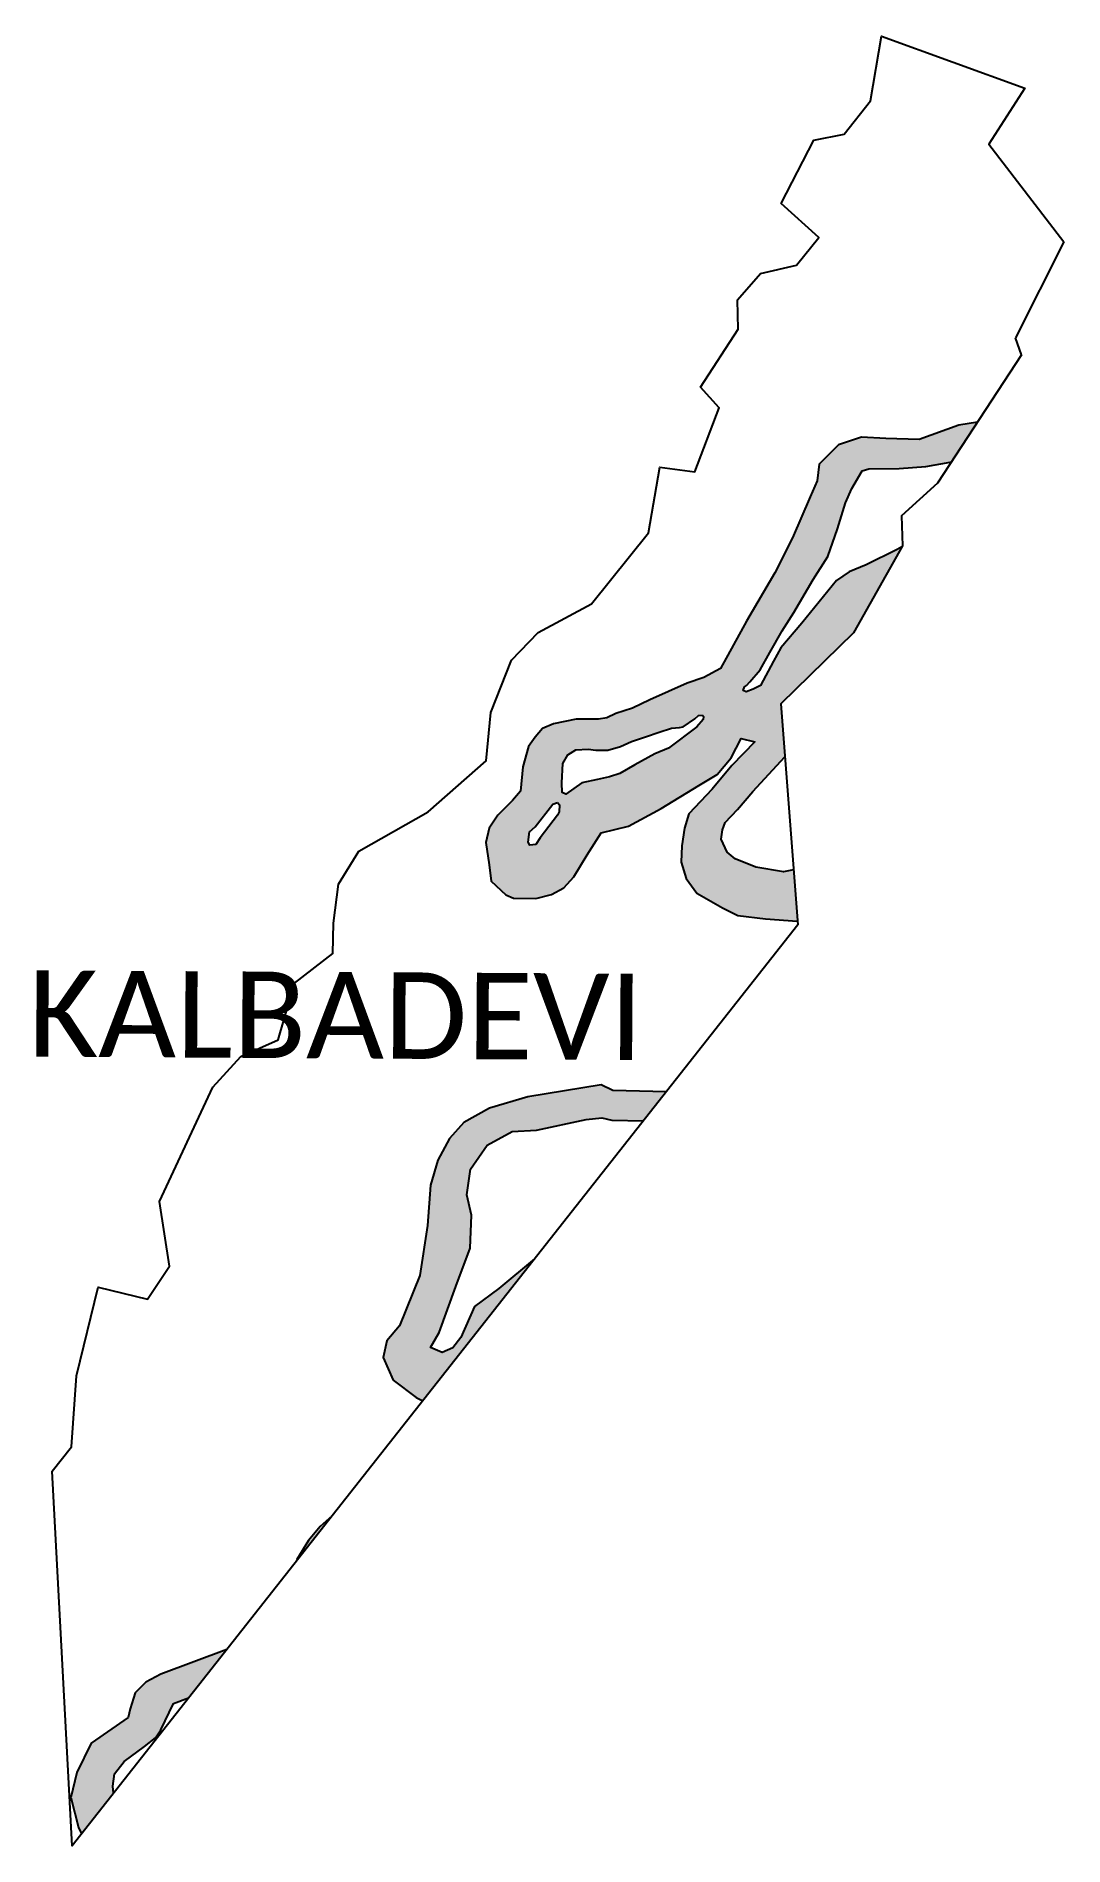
# Model space of a CAD drawing. Header units: metres. Extents: x 316821 to 318058, y 1884055 to 1886235.
import ezdxf

# ---------------------------------------------------------------- set-up
doc = ezdxf.new("R2010")
doc.units = ezdxf.units.M
for name, color, linetype in [('MANGROOVE BUFFER ZONE', 120, 'Continuous'), ('village', 3, 'Continuous'), ('VILLAGE NAME', 250, 'Continuous')]:
    doc.layers.add(name, color=color, linetype=linetype)
doc.styles.get("Standard").update_dxf_attribs({"font": 'simplex.shx'})

msp = doc.modelspace()

# ---------------------------------------------------------------- hatches: boundary and pattern name
at = {"layer": 'MANGROOVE BUFFER ZONE'}
h = msp.add_hatch(dxfattribs=at)
h.set_pattern_fill('GRASS', color=256)
h.paths.add_polyline_path([(316951.5, 1884174.9), (316964.5, 1884185.5), (316971, 1884195.2), (316986.2, 1884226.9), (317004.5, 1884233.4), (317050.5, 1884291.8), (316970.9, 1884262.2), (316953.1, 1884252.4), (316940.1, 1884239.6), (316934, 1884220.4), (316931.7, 1884209.8), (316887.4, 1884179), (316870.1, 1884143.7), (316862.9, 1884113.4), (316871.8, 1884077.6), (316875.7, 1884069.9), (316914.3, 1884118.9), (316913.2, 1884127.2), (316915.3, 1884142.1), (316927.1, 1884157)])
h.paths.add_polyline_path([(317177.1, 1884452.6), (317163, 1884440), (317148.8, 1884423.1), (317134.9, 1884400.2), (317134.5, 1884398.5)])
h.paths.add_polyline_path([(317344.8, 1884815), (317339.2, 1884839.3), (317343.7, 1884870.1), (317363.7, 1884899.3), (317393.8, 1884915.8), (317423.2, 1884917.1), (317482.9, 1884930), (317501.8, 1884932.2), (317513.7, 1884929.4), (317551.8, 1884928.4), (317579.5, 1884963.5), (317579.2, 1884963.5), (317514.9, 1884965.2), (317501, 1884971.9), (317412.6, 1884957.2), (317366.7, 1884943.6), (317335.6, 1884926.5), (317318.4, 1884907.4), (317304.5, 1884881), (317295.4, 1884851.2), (317292, 1884802.5), (317282.6, 1884742.4), (317258.1, 1884681.4), (317243.2, 1884663.4), (317238.6, 1884643.5), (317250.5, 1884616), (317278.4, 1884595.1), (317286.4, 1884591.3), (317420.9, 1884762.2), (317378, 1884726.5), (317348.6, 1884704.9), (317332.2, 1884667.4), (317322.3, 1884655.3), (317309.5, 1884649.6), (317295.8, 1884655.6), (317306, 1884673.4), (317326, 1884729), (317343.3, 1884775.1)])
h.paths.add_polyline_path([(317573.3, 1885304.6), (317618.7, 1885332.3), (317640.6, 1885345.5), (317657.5, 1885365.5), (317669.6, 1885389.1), (317686, 1885384.9), (317658.4, 1885356.5), (317634.5, 1885328.1), (317606.5, 1885298.3), (317601.1, 1885281), (317598.1, 1885259.8), (317597.3, 1885239.9), (317603.4, 1885220.3), (317616, 1885202.5), (317647.2, 1885185.1), (317665.5, 1885175.9), (317698.8, 1885171.6), (317736.7, 1885169.1), (317737.4, 1885169.1), (317732.6, 1885230.9), (317720.5, 1885228.3), (317687.2, 1885233.8), (317662.4, 1885244.2), (317652.8, 1885252), (317645.5, 1885267.7), (317647, 1885278.8), (317650.2, 1885287.7), (317665.1, 1885303.5), (317683.7, 1885325), (317722.2, 1885366.8), (317717.3, 1885430.7), (317804.6, 1885516.1), (317862.9, 1885619.6), (317857.2, 1885616.6), (317819.7, 1885598.2), (317799.5, 1885589.7), (317784.1, 1885579.2), (317742.5, 1885527.7), (317717.2, 1885498.3), (317708.4, 1885482), (317692.8, 1885452.6), (317683.8, 1885448.3), (317675.3, 1885445.2), (317671.8, 1885446.7), (317673.4, 1885451.1), (317675.7, 1885452.7), (317679.9, 1885457.1), (317692.2, 1885471.5), (317704, 1885492.6), (317718.9, 1885518.7), (317732.8, 1885540.8), (317756.3, 1885580.6), (317773.9, 1885608.2), (317785.5, 1885641.4), (317795, 1885672.6), (317802.6, 1885690.1), (317815.1, 1885711.2), (317823.2, 1885713.8), (317859.6, 1885714.2), (317891.6, 1885716.6), (317920.8, 1885721.7), (317922.6, 1885722.1), (317954, 1885770), (317931.3, 1885766.3), (317883.6, 1885749), (317843.6, 1885750.3), (317814.1, 1885751.8), (317786.6, 1885742.7), (317763.3, 1885719.4), (317761.1, 1885699.3), (317752.5, 1885679.9), (317731.2, 1885630.6), (317710.1, 1885588.6), (317676, 1885530.2), (317644.5, 1885473.1), (317624.6, 1885462.3), (317604.5, 1885455.6), (317559.5, 1885435.4), (317538.8, 1885425.4), (317518.8, 1885419.2), (317507.8, 1885413.8), (317497.9, 1885412.3), (317470.7, 1885412.2), (317443.5, 1885406.4), (317430.4, 1885401.1), (317421.7, 1885390.6), (317413.6, 1885379.2), (317406.7, 1885354.7), (317403.9, 1885325.5), (317394.2, 1885314.4), (317376.8, 1885296.7), (317366.1, 1885280.8), (317362.1, 1885263.6), (317366.4, 1885236.8), (317368.8, 1885217.3), (317386.2, 1885200.5), (317395.4, 1885196.6), (317422.5, 1885196.4), (317441.1, 1885201), (317456.2, 1885209.2), (317468.1, 1885222.5), (317484.3, 1885248.8), (317501.1, 1885275.4), (317533.8, 1885283.5)])
h.paths.add_polyline_path([(317477.6, 1885335.5), (317458.4, 1885322), (317458.3, 1885321.7), (317453.9, 1885324), (317453.8, 1885335.6), (317454.7, 1885359), (317460.8, 1885369.3), (317470.5, 1885375.1), (317485.3, 1885376.1), (317494.6, 1885374.8), (317509.2, 1885374.9), (317524.2, 1885379.4), (317537.6, 1885385.5), (317554.5, 1885390.8), (317570.6, 1885396.6), (317585.5, 1885401.5), (317595.4, 1885402), (317599.8, 1885403), (317613.7, 1885412.8), (317618.3, 1885416.8), (317622.8, 1885417.1), (317624, 1885415.6), (317623.6, 1885411.8), (317616.3, 1885403.1), (317581.9, 1885377.2), (317565.5, 1885370.5), (317541.7, 1885357.2), (317523.5, 1885346.7), (317511.2, 1885342.6), (317496.6, 1885339.6)], flags=16)
h.paths.add_polyline_path([(317450.4, 1885300.6), (317448.3, 1885296.7), (317427.4, 1885269.4), (317422.3, 1885261.2), (317415.3, 1885260.3), (317413.3, 1885264), (317414.7, 1885276.7), (317421.7, 1885282.5), (317443, 1885309.8), (317448.3, 1885312), (317450.7, 1885309)], flags=16)

# ---------------------------------------------------------------- linework, layer by layer
at = {"color": 6, "flags": 128}
msp.add_lwpolyline([(318006.9, 1885850.9), (317999.6, 1885871.6)], dxfattribs=at)
at = {"layer": 'MANGROOVE BUFFER ZONE', "flags": 128}
for points in [[(317954, 1885770), (317931.3, 1885766.3), (317883.6, 1885749), (317843.6, 1885750.3), (317814.1, 1885751.8), (317786.6, 1885742.7), (317763.3, 1885719.4), (317761.1, 1885699.3), (317752.5, 1885679.9), (317731.2, 1885630.6), (317710.1, 1885588.6), (317676, 1885530.2), (317644.5, 1885473.1), (317624.6, 1885462.3), (317604.5, 1885455.6), (317559.5, 1885435.4), (317538.8, 1885425.4), (317518.8, 1885419.2), (317507.8, 1885413.8), (317497.9, 1885412.3), (317470.7, 1885412.2), (317443.5, 1885406.4), (317430.4, 1885401.1), (317421.7, 1885390.6), (317413.6, 1885379.2), (317406.7, 1885354.7), (317403.9, 1885325.5), (317394.2, 1885314.4), (317376.8, 1885296.7), (317366.1, 1885280.8), (317362.1, 1885263.6), (317366.4, 1885236.8), (317368.8, 1885217.3), (317386.2, 1885200.5), (317395.4, 1885196.6), (317422.5, 1885196.4), (317441.1, 1885201), (317456.2, 1885209.2), (317468.1, 1885222.5), (317484.3, 1885248.8), (317501.1, 1885275.4), (317533.8, 1885283.5), (317573.3, 1885304.6), (317618.7, 1885332.3), (317640.6, 1885345.5), (317657.5, 1885365.5), (317669.6, 1885389.1), (317686, 1885384.9), (317658.4, 1885356.5), (317634.5, 1885328.1), (317606.5, 1885298.3), (317601.1, 1885281), (317598.1, 1885259.8), (317597.3, 1885239.9), (317603.4, 1885220.3), (317616, 1885202.5), (317647.2, 1885185.1), (317665.5, 1885175.9), (317698.8, 1885171.6), (317736.7, 1885169.1), (317737.4, 1885169.1)], [(317862.9, 1885619.6), (317857.2, 1885616.6), (317819.7, 1885598.2), (317799.5, 1885589.7), (317784.1, 1885579.2), (317742.5, 1885527.7), (317717.2, 1885498.3), (317708.4, 1885482), (317692.8, 1885452.6), (317683.8, 1885448.3), (317675.3, 1885445.2), (317671.8, 1885446.7), (317673.4, 1885451.1), (317675.7, 1885452.7), (317679.9, 1885457.1), (317692.2, 1885471.5), (317704, 1885492.6), (317718.9, 1885518.7), (317732.8, 1885540.8), (317756.3, 1885580.6), (317773.9, 1885608.2), (317785.5, 1885641.4), (317795, 1885672.6), (317802.6, 1885690.1), (317815.1, 1885711.2), (317823.2, 1885713.8), (317859.6, 1885714.2), (317891.6, 1885716.6), (317920.8, 1885721.7), (317922.6, 1885722.1)], [(317732.6, 1885230.9), (317720.5, 1885228.3), (317687.2, 1885233.8), (317662.4, 1885244.2), (317652.8, 1885252), (317645.5, 1885267.7), (317647, 1885278.8), (317650.2, 1885287.7), (317665.1, 1885303.5), (317683.7, 1885325), (317722.2, 1885366.8)], [(317579.5, 1884963.5), (317579.2, 1884963.5), (317514.9, 1884965.2), (317501, 1884971.9), (317412.6, 1884957.2), (317366.7, 1884943.6), (317335.6, 1884926.5), (317318.4, 1884907.4), (317304.5, 1884881), (317295.4, 1884851.2), (317292, 1884802.5), (317282.6, 1884742.4), (317258.1, 1884681.4), (317243.2, 1884663.4), (317238.6, 1884643.5), (317250.5, 1884616), (317278.4, 1884595.1), (317286.4, 1884591.3)], [(317420.9, 1884762.2), (317378, 1884726.5), (317348.6, 1884704.9), (317332.2, 1884667.4), (317322.3, 1884655.3), (317309.5, 1884649.6), (317295.8, 1884655.6), (317306, 1884673.4), (317326, 1884729), (317343.3, 1884775.1), (317344.8, 1884815), (317339.2, 1884839.3), (317343.7, 1884870.1), (317363.7, 1884899.3), (317393.8, 1884915.8), (317423.2, 1884917.1), (317482.9, 1884930), (317501.8, 1884932.2), (317513.7, 1884929.4), (317551.8, 1884928.4)], [(317177.1, 1884452.6), (317163, 1884440), (317148.8, 1884423.1), (317134.9, 1884400.2), (317134.5, 1884398.5)], [(317050.5, 1884291.8), (316970.9, 1884262.2), (316953.1, 1884252.4), (316940.1, 1884239.6), (316934, 1884220.4), (316931.7, 1884209.8), (316887.4, 1884179), (316870.1, 1884143.7), (316862.9, 1884113.4), (316871.8, 1884077.6), (316875.7, 1884069.9)], [(316914.3, 1884118.9), (316913.2, 1884127.2), (316915.3, 1884142.1), (316927.1, 1884157), (316951.5, 1884174.9), (316964.5, 1884185.5), (316971, 1884195.2), (316986.2, 1884226.9), (317004.5, 1884233.4)]]:
    msp.add_lwpolyline(points, dxfattribs=at)
for points in [[(317622.8, 1885417.1), (317624, 1885415.6), (317623.6, 1885411.8), (317616.3, 1885403.1), (317581.9, 1885377.2), (317565.5, 1885370.5), (317541.7, 1885357.2), (317523.5, 1885346.7), (317511.2, 1885342.6), (317496.6, 1885339.6), (317477.6, 1885335.5), (317458.4, 1885322), (317458.3, 1885321.7), (317453.9, 1885324), (317453.8, 1885335.6), (317454.7, 1885359), (317460.8, 1885369.3), (317470.5, 1885375.1), (317485.3, 1885376.1), (317494.6, 1885374.8), (317509.2, 1885374.9), (317524.2, 1885379.4), (317537.6, 1885385.5), (317554.5, 1885390.8), (317570.6, 1885396.6), (317585.5, 1885401.5), (317595.4, 1885402), (317599.8, 1885403), (317613.7, 1885412.8), (317618.3, 1885416.8)], [(317448.3, 1885312), (317450.7, 1885309), (317450.4, 1885300.6), (317448.3, 1885296.7), (317427.4, 1885269.4), (317422.3, 1885261.2), (317415.3, 1885260.3), (317413.3, 1885264), (317414.7, 1885276.7), (317421.7, 1885282.5), (317443, 1885309.8)]]:
    msp.add_lwpolyline(points, close=True, dxfattribs=at)
at = {"layer": 'village', "color": 3}
for points in [[(318006.9, 1885850.9, 0), (317905.7, 1885696.3, 0), (317862.4, 1885656.9, 0), (317863.7, 1885621, 0), (317804.6, 1885516.1, 0), (317717.3, 1885430.7, 0), (317737.7, 1885164.4, 0), (316864.3, 1884055.4, 0), (316840.3, 1884506.6, 0), (316863.6, 1884535.9, 0), (316869.5, 1884621.3, 0), (316895.5, 1884728.1, 0), (316955.2, 1884713.7, 0), (316981.4, 1884753.5, 0), (316969.4, 1884831.3, 0), (317033.5, 1884969.1, 0), (317067.2, 1885006, 0), (317112.4, 1885026, 0), (317132.1, 1885094.3, 0), (317178.1, 1885130, 0), (317178.7, 1885166.4, 0), (317184.7, 1885213.5, 0), (317209.4, 1885253.1, 0), (317292.8, 1885300.7, 0), (317362.7, 1885362.1, 0), (317368.4, 1885420.4, 0), (317393.1, 1885483.3, 0), (317425.3, 1885516.4, 0), (317489.4, 1885551.1, 0), (317557.9, 1885636.6, 0), (317571.6, 1885715.8, 0), (317613.7, 1885709.9, 0), (317642.8, 1885787, 0), (317620.6, 1885811.9, 0), (317665.9, 1885881.8, 0), (317665.1, 1885917.4, 0), (317692.9, 1885948.9, 0), (317736.2, 1885958.8, 0), (317762.9, 1885992.2, 0), (317717.8, 1886033.2, 0), (317756.9, 1886109.5, 0), (317793.3, 1886116.8, 0), (317825.3, 1886156.8, 0), (317838.2, 1886234.7, 0), (318010.8, 1886172.3, 0), (317967.5, 1886104.5, 0), (318057.7, 1885987.1, 0)], [(318057.7, 1885987.1, 0), (317999.6, 1885871.6, 0)]]:
    msp.add_polyline3d(points, dxfattribs=at)

# ---------------------------------------------------------------- texts
at = {"layer": 'VILLAGE NAME', "insert": (316811.9, 1885109.8), "char_height": 104.042, "attachment_point": 1, "rotation": 359.6762}
msp.add_mtext_dynamic_manual_height_columns('{\\fCalibri|b0|i0|c0|p34;KALBADEVI}', width=1115.134, gutter_width=520.2, heights=[0], dxfattribs=at)

doc.saveas('drawing.dxf')
